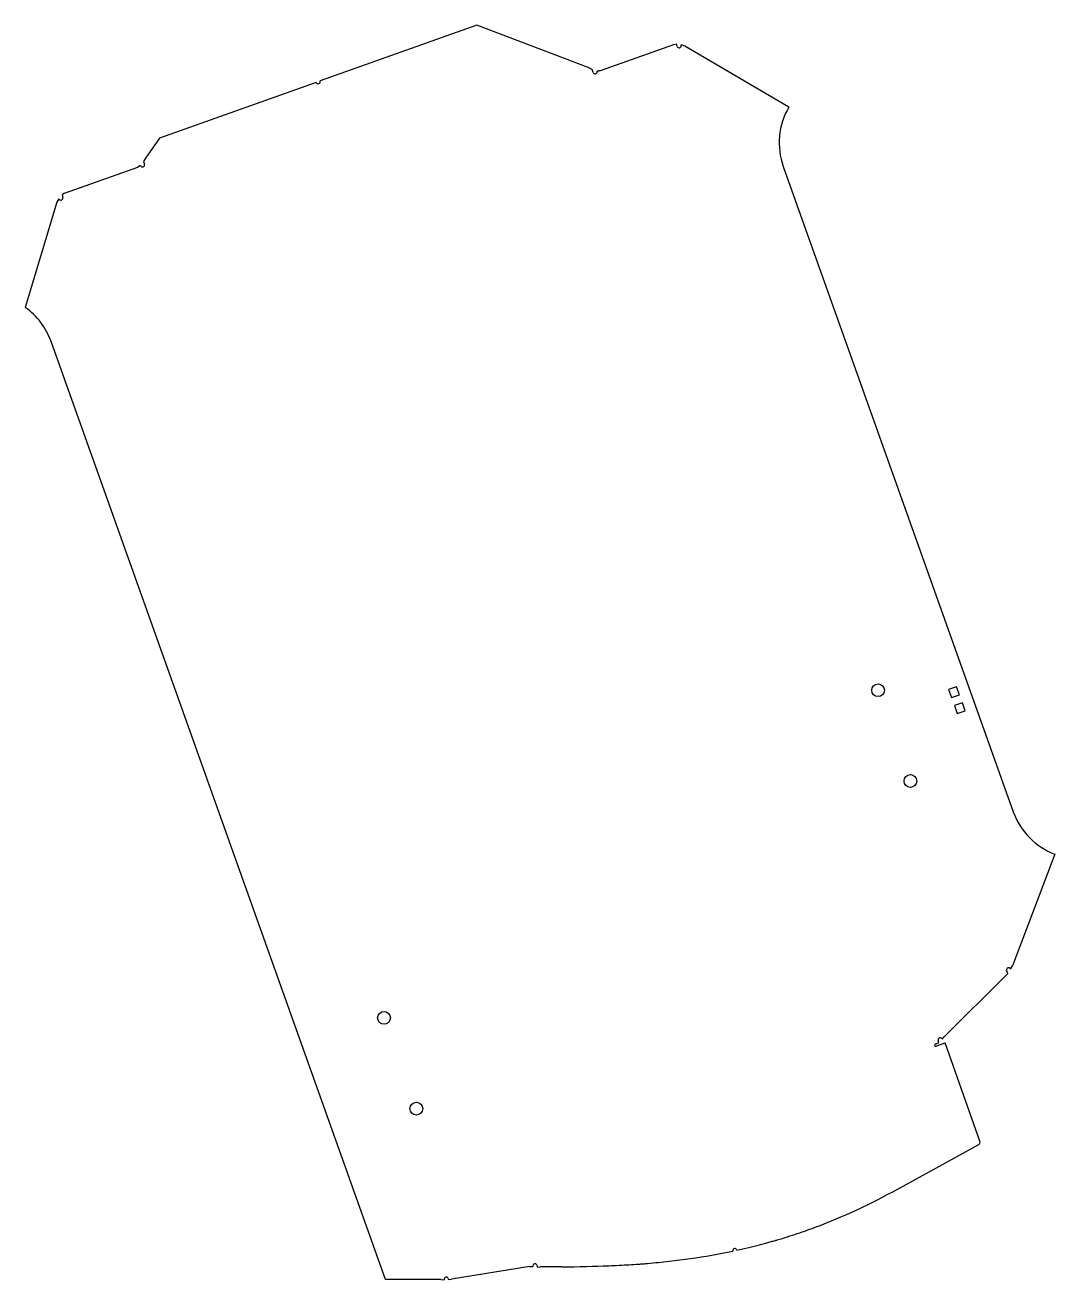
# Model space of a CAD drawing. Header units: millimetres. Extents: x 538 to 902, y -270 to 173.
import ezdxf

# ---------------------------------------------------------------- set-up
doc = ezdxf.new("R2010")
doc.units = ezdxf.units.MM

msp = doc.modelspace()

# ---------------------------------------------------------------- linework, layer by layer
at = {"color": 7, "linetype": 'Continuous', "lineweight": 25}
for p, q in [((697.63, 172.84), (642.34, 153.13)), ((736.92, 157.92), (697.63, 172.84)), ((767.01, 165.93), (741.11, 156.7)), ((768.03, 166.08), (767.01, 165.93)), ((768.31, 165.32), (768.03, 166.08)), ((770.94, 165.44), (769.72, 165.82)), ((807.7, 143.94), (770.94, 165.44)), ((738.25, 157.21), (736.92, 157.92)), ((738.64, 156.13), (738.25, 157.21)), ((640.92, 152.63), (585.63, 132.92)), ((585.63, 132.92), (580.69, 125.92)), ((580.69, 125.92), (580.04, 124.71)), ((580.04, 124.71), (580.37, 123.8)), ((552.17, 113.51), (578.07, 122.74)), ((578.95, 123.3), (578.07, 122.74)), ((805.73, 122.93), (886.86, -104.73)), ((550.18, 111.58), (549.52, 110.41)), ((552.17, 113.51), (551.29, 112.95)), ((551.29, 112.95), (551.6, 112.08)), ((549.52, 110.41), (538.27, 73.26)), ((665.36, -269.71), (547.41, 61.22)), ((866.88, -60.58), (864.06, -61.59)), ((864.06, -61.59), (865.06, -64.41)), ((867.89, -63.4), (866.88, -60.58)), ((865.06, -64.41), (867.89, -63.4)), ((868.9, -66.23), (866.07, -67.24)), ((869.9, -69.06), (868.9, -66.23)), ((866.07, -67.24), (867.08, -70.06)), ((867.08, -70.06), (869.9, -69.06)), ((901.54, -119.7), (886.59, -159.07)), ((885.92, -160.21), (886.59, -159.07)), ((862.55, -184.05), (884.09, -162.58)), ((884.09, -162.58), (884.88, -161.76)), ((884.88, -161.76), (884.5, -160.71)), ((860.6, -186.08), (860.38, -185.47)), ((861.8, -184.97), (862.55, -184.05)), ((859.69, -186.57), (859.34, -186.7)), ((859.59, -187.4), (862.77, -186.27)), ((859.69, -186.57), (860.6, -186.08)), ((875.11, -220.88), (862.77, -186.27)), ((844.32, -238.76), (874.65, -222.1)), ((716.33, -265.18), (688.69, -269.56)), ((716.33, -265.18), (717.41, -265.19)), ((718.82, -264.68), (719.06, -265.35)), ((719.06, -265.35), (720.11, -265.26)), ((727.54, -265.26), (720.11, -265.26)), ((685, -269.71), (665.36, -269.71)), ((685, -269.71), (686.13, -269.87)), ((687.54, -269.36), (687.67, -269.72)), ((687.67, -269.72), (688.69, -269.56))]:
    msp.add_line(p, q, dxfattribs=at)
for centre in [(839.16, -61.83), (850.57, -93.86), (664.88, -177.41), (676.29, -209.44)]:
    msp.add_circle(centre, 2.25, dxfattribs=at)
for centre, radius, start, end in [((769.01, 165.57), 0.75, 199.616, 19.616), ((739.34, 156.38), 0.75, 199.616, 19.616), ((641.63, 152.88), 0.75, 199.616, 19.616), ((829.28, 131.32), 25, 149.6812, 199.616), ((579.66, 123.55), 0.75, 199.616, 19.616), ((550.89, 111.83), 0.75, 199.616, 19.616), ((523.87, 52.83), 25, 19.616, 54.808), ((910.41, -96.33), 25, 199.616, 249.2068), ((885.21, -160.46), 0.75, 19.616, 199.616), ((861.09, -185.22), 0.75, 19.616, 199.616), ((859.47, -187.05), 0.375, 109.616, 289.616), ((874.17, -221.22), 1, 298.7975, 19.616), ((788.62, -259.55), 0.75, 12.2196, 192.0115), ((718.12, -264.93), 0.75, 19.616, 199.616), ((686.84, -269.61), 0.75, 19.616, 199.616)]:
    msp.add_arc(centre, radius, start, end, dxfattribs=at)
for points, knots in [([(741.11, 156.7), (741.04, 156.69), (740.9, 156.66), (740.69, 156.64), (740.48, 156.63), (740.26, 156.62), (740.12, 156.63), (740.05, 156.63)], [0, 0, 0, 0, 0.198925, 0.397966, 0.597547, 0.798087, 1, 1, 1, 1]), ([(789.35, -259.39), (792.29, -258.72), (794.94, -258.07), (798.51, -257.16), (799.63, -256.86), (801.2, -256.43), (801.71, -256.29), (802.44, -256.08), (802.69, -256.01), (803.04, -255.91), (803.16, -255.87), (803.33, -255.82), (803.39, -255.81), (803.48, -255.78), (803.5, -255.77), (803.56, -255.76), (803.58, -255.75), (806, -255.03), (808.35, -254.29), (813, -252.73), (815.31, -251.91), (819.85, -250.21), (822.12, -249.31), (825.51, -247.89), (826.65, -247.41), (828.34, -246.66), (828.91, -246.41), (829.76, -246.03), (830.04, -245.9), (830.46, -245.71), (830.61, -245.65), (830.82, -245.55), (830.89, -245.52), (830.99, -245.47), (831.03, -245.45), (831.1, -245.42), (831.14, -245.4), (834.64, -243.8), (839.02, -241.59), (844.32, -238.76)], [0, 0, 0, 0, 0.125, 0.125, 0.1875, 0.1875, 0.21875, 0.21875, 0.234375, 0.234375, 0.242188, 0.242188, 0.246094, 0.246094, 0.248047, 0.248047, 0.25, 0.25, 0.375, 0.375, 0.5, 0.5, 0.625, 0.625, 0.6875, 0.6875, 0.71875, 0.71875, 0.734375, 0.734375, 0.742188, 0.742188, 0.746094, 0.746094, 0.748047, 0.748047, 0.75, 0.75, 1, 1, 1, 1]), ([(727.54, -265.26), (733.56, -265.2), (739.1, -265.07), (746.68, -264.76), (749.09, -264.64), (752.51, -264.44), (753.63, -264.36), (755.25, -264.25), (755.78, -264.21), (756.57, -264.15), (756.83, -264.13), (757.22, -264.09), (757.35, -264.08), (757.54, -264.07), (757.61, -264.06), (757.7, -264.05), (757.74, -264.05), (757.8, -264.05), (757.82, -264.04), (760.42, -263.82), (762.96, -263.57), (766.71, -263.15), (767.96, -263), (770.43, -262.68), (771.71, -262.51), (778.03, -261.61), (783, -260.73), (787.89, -259.71)], [0, 0, 0, 0, 0.25, 0.25, 0.375, 0.375, 0.4375, 0.4375, 0.46875, 0.46875, 0.484375, 0.484375, 0.492188, 0.492188, 0.496094, 0.496094, 0.498047, 0.498047, 0.5, 0.5, 0.625, 0.625, 0.6875, 0.6875, 0.75, 0.75, 1, 1, 1, 1])]:
    msp.add_open_spline(points, degree=3, knots=knots, dxfattribs=at)

doc.saveas('drawing.dxf')
